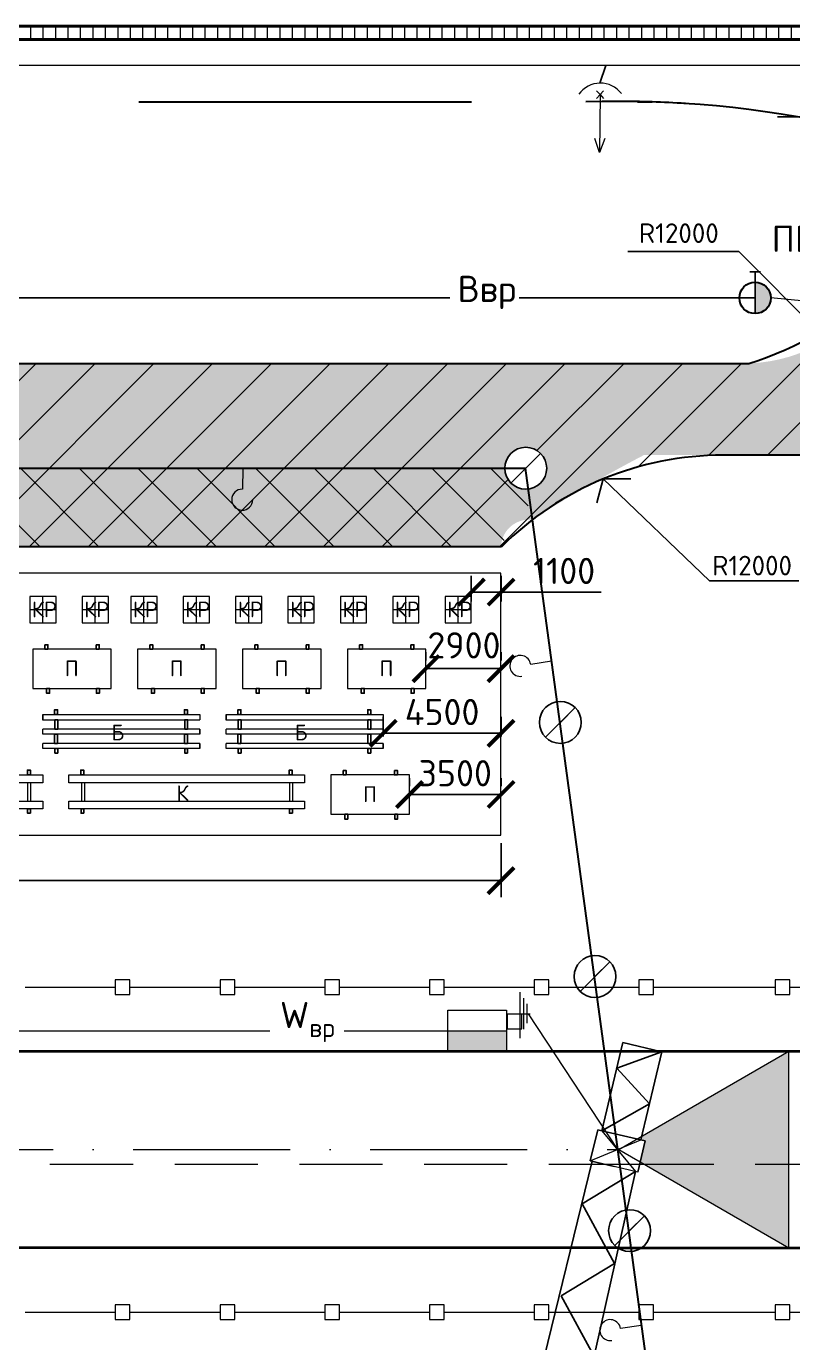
# Model space of a CAD drawing. Header units: millimetres. Extents: x -782 to 10910, y 3841 to 13237.
# Drawn here: x 1149.4 to 1208, y 8482.3 to 8582.8 of the extents above; entities that cross this region are included whole.
import ezdxf

# ---------------------------------------------------------------- set-up
doc = ezdxf.new("R2010")
doc.units = ezdxf.units.MM
doc.linetypes.add('ACAD_ISO10W100', pattern=[18, 12, -3, 0, -3])
doc.linetypes.add('штриховая2', pattern=[9.525, 6.35, -3.175])
doc.layers.add('1', color=7, linetype='Continuous')
doc.layers.add('тонкая', color=7, linetype='Continuous')
for name, color, linetype, lineweight in [('желтый', 2, 'Continuous', 30), ('красный', 1, 'Continuous', 30), ('Тонкая 0.3', 140, 'Continuous', 25), ('Фасад толст', 7, 'Continuous', 20)]:
    doc.layers.add(name, color=color, linetype=linetype, lineweight=lineweight)
doc.styles.add('2.5', font='isocpeur.ttf', dxfattribs={"height": 2})
doc.styles.add('Isocpeur', font='isocpeur.ttf')
doc.dimstyles.new('М500 стройгенп', dxfattribs={"dimtxt": 2, "dimasz": 2, "dimexe": 1.25, "dimexo": 0.625, "dimtad": 1, "dimlfac": 500, "dimtxsty": '2.5', "dimblk": 'ARCHTICK', "dimcen": 2.5, "dimadec": 0, "dimazin": 0, "dimtfac": 1, "dimtmove": 0, "dimatfit": 3, "dimfxl": 1, "dimarcsym": 0})
pattern_1 = [(50, (1583.6516, 3876.2176), (4.5546167, -0.398477), [0.47625, -5.23875]), (355, (1583.6516, 3876.2176), (-0.8810855, 4.776421), [0.381, -4.1910146]), (100.45144, (1584.031, 3876.1844), (3.673531, 4.377944), [0.40475, -4.452256]), (46.1842, (1583.6516, 3877.4876), (6.776976, -1.051058), [0.714375, -7.858125]), (96.63556, (1584.216, 3877.4), (5.935103, 6.185653), [0.607126, -6.67839]), (351.18415, (1583.6516, 3877.4876), (5.935103, 6.185653), [0.571499, -6.286493]), (21, (1584.2866, 3877.17), (3.7903598, -2.55663), [0.47625, -5.23875]), (326, (1584.2866, 3877.17), (1.5450507, 4.604699), [0.381, -4.191]), (71.45144, (1584.6024, 3876.957), (5.3354105, 2.0480692), [0.40475, -4.4522484]), (37.5, (1583.6516, 3876.2176), (0.0772151, 2.11387597), [0, -4.1402, 0, -4.2545, 0, -4.206875]), (7.5, (1583.6516, 3876.2176), (1.6704916, 2.5045144), [0, -2.4257, 0, -4.04495, 0, -1.603375]), (327.5, (1582.2355, 3876.2176), (3.3897649, -0.1432186), [0, -1.5875, 0, -4.953, 0, -6.57225]), (317.5, (1581.6005, 3876.2176), (3.7032295, 0.6356623), [0, -2.06375, 0, -3.2893, 0, -4.66725])]

# ---------------------------------------------------------------- blocks, each defined once
blk = doc.blocks.new('_ArchTick')
at = {"color": 0, "linetype": 'ByBlock', "const_width": 0.15}
blk.add_lwpolyline([(-0.5, -0.5), (0.5, 0.5)], dxfattribs=at)
blk = doc.blocks.new('*D730')
at = {"color": 0, "lineweight": -2, "transparency": 16777216}
for p, q in [((1178.72, 8524.75), (1178.72, 8525.38)), ((1185.71, 8524.75), (1185.71, 8525.38)), ((1178.72, 8524.13), (1185.71, 8524.13))]:
    blk.add_line(p, q, dxfattribs=at)
at = {"layer": 'Defpoints', "color": 0, "lineweight": -3, "transparency": 16777216}
for p in [(1178.72, 8524.13), (1185.71, 8524.13), (1185.71, 8524.13)]:
    blk.add_point(p, dxfattribs=at)
at = {"color": 0, "lineweight": -2, "transparency": 16777216, "xscale": 2, "yscale": 2, "zscale": 2, "rotation": 180}
blk.add_blockref('_ArchTick', (1178.72, 8524.13), dxfattribs=at)
at = {"color": 0, "lineweight": -2, "transparency": 16777216, "xscale": 2, "yscale": 2, "zscale": 2}
blk.add_blockref('_ArchTick', (1185.71, 8524.13), dxfattribs=at)
at = {"color": 0, "lineweight": 20, "transparency": 16777216, "insert": (1182.21, 8525.75), "char_height": 2, "attachment_point": 5, "style": '2.5'}
blk.add_mtext('3500', dxfattribs=at)
blk = doc.blocks.new('*D668')
at = {"color": 0, "lineweight": -2, "transparency": 16777216}
for p, q in [((1176.71, 8528.55), (1176.71, 8530.05)), ((1185.71, 8528.55), (1185.71, 8530.05)), ((1176.71, 8528.8), (1185.71, 8528.8))]:
    blk.add_line(p, q, dxfattribs=at)
at = {"layer": 'Defpoints', "color": 0, "lineweight": -3, "transparency": 16777216}
for p in [(1185.71, 8528.8), (1176.71, 8527.93), (1185.71, 8527.93)]:
    blk.add_point(p, dxfattribs=at)
at = {"color": 0, "lineweight": -2, "transparency": 16777216, "xscale": 2, "yscale": 2, "zscale": 2, "rotation": 180}
blk.add_blockref('_ArchTick', (1176.71, 8528.8), dxfattribs=at)
at = {"color": 0, "lineweight": -2, "transparency": 16777216, "xscale": 2, "yscale": 2, "zscale": 2}
blk.add_blockref('_ArchTick', (1185.71, 8528.8), dxfattribs=at)
at = {"color": 0, "lineweight": 20, "transparency": 16777216, "insert": (1181.21, 8530.42), "char_height": 2, "attachment_point": 5, "style": '2.5'}
blk.add_mtext('4500', dxfattribs=at)
blk = doc.blocks.new('*D731')
at = {"color": 0, "lineweight": -2, "transparency": 16777216}
for p, q in [((1179.97, 8534.35), (1179.97, 8534.98)), ((1185.71, 8534.35), (1185.71, 8534.98)), ((1179.97, 8533.73), (1185.71, 8533.73))]:
    blk.add_line(p, q, dxfattribs=at)
at = {"layer": 'Defpoints', "color": 0, "lineweight": -3, "transparency": 16777216}
for p in [(1179.97, 8533.73), (1185.71, 8533.73), (1185.71, 8533.73)]:
    blk.add_point(p, dxfattribs=at)
at = {"color": 0, "lineweight": -2, "transparency": 16777216, "xscale": 2, "yscale": 2, "zscale": 2, "rotation": 180}
blk.add_blockref('_ArchTick', (1179.97, 8533.73), dxfattribs=at)
at = {"color": 0, "lineweight": -2, "transparency": 16777216, "xscale": 2, "yscale": 2, "zscale": 2}
blk.add_blockref('_ArchTick', (1185.71, 8533.73), dxfattribs=at)
at = {"color": 0, "lineweight": 20, "transparency": 16777216, "insert": (1182.88, 8535.51), "char_height": 2, "attachment_point": 5, "style": '2.5'}
blk.add_mtext('2900', dxfattribs=at)
blk = doc.blocks.new('*D732')
at = {"color": 0, "lineweight": -2, "transparency": 16777216}
for p, q in [((1183.44, 8538.85), (1183.44, 8540.82)), ((1185.71, 8538.85), (1185.71, 8540.82)), ((1183.44, 8539.57), (1185.71, 8539.57)), ((1185.71, 8539.57), (1193.36, 8539.57))]:
    blk.add_line(p, q, dxfattribs=at)
at = {"layer": 'Defpoints', "color": 0, "lineweight": -3, "transparency": 16777216}
for p in [(1185.71, 8539.57), (1183.44, 8538.23), (1185.71, 8538.23)]:
    blk.add_point(p, dxfattribs=at)
at = {"color": 0, "lineweight": -2, "transparency": 16777216, "xscale": 2, "yscale": 2, "zscale": 2, "rotation": 180}
blk.add_blockref('_ArchTick', (1183.44, 8539.57), dxfattribs=at)
at = {"color": 0, "lineweight": -2, "transparency": 16777216, "xscale": 2, "yscale": 2, "zscale": 2}
blk.add_blockref('_ArchTick', (1185.71, 8539.57), dxfattribs=at)
at = {"color": 0, "lineweight": 20, "transparency": 16777216, "insert": (1190.53, 8541.19), "char_height": 2, "attachment_point": 5, "style": '2.5'}
blk.add_mtext('1100', dxfattribs=at)
blk = doc.blocks.new('*D734')
at = {"color": 0, "lineweight": -2, "transparency": 16777216}
for p, q in [((1003.71, 8520.4), (1003.71, 8516.3)), ((1185.71, 8520.4), (1185.71, 8516.3)), ((1003.71, 8517.55), (1185.71, 8517.55))]:
    blk.add_line(p, q, dxfattribs=at)
at = {"layer": 'Defpoints', "color": 0, "lineweight": -3, "transparency": 16777216}
for p in [(1003.71, 8521.03), (1185.71, 8521.03), (1185.71, 8517.55)]:
    blk.add_point(p, dxfattribs=at)
at = {"color": 0, "lineweight": -2, "transparency": 16777216, "xscale": 2, "yscale": 2, "zscale": 2, "rotation": 180}
blk.add_blockref('_ArchTick', (1003.71, 8517.55), dxfattribs=at)
at = {"color": 0, "lineweight": -2, "transparency": 16777216, "xscale": 2, "yscale": 2, "zscale": 2}
blk.add_blockref('_ArchTick', (1185.71, 8517.55), dxfattribs=at)
at = {"color": 0, "lineweight": 20, "transparency": 16777216, "insert": (1094.71, 8519.17), "char_height": 2, "attachment_point": 5, "style": '2.5'}
blk.add_mtext('91000', dxfattribs=at)

msp = doc.modelspace()

# ---------------------------------------------------------------- hatches: boundary and pattern name
at = {"lineweight": 20}
h = msp.add_hatch(dxfattribs=at)
h.set_pattern_fill('ANSI31', color=256, scale=0.3, angle=45)
h.set_pattern_definition([(90, (-1240.9895, 5250.0148), (-0.9525, 2e-16), [])])
h.paths.add_polyline_path([(1270.298085, 8582.753886), (1269.298085, 8582.753886), (938.705448, 8582.753886), (939.705448, 8581.753886), (1269.298085, 8581.753886)])
h.paths.add_polyline_path([(1269.298085, 8309.810933), (939.705448, 8309.810933), (938.705448, 8308.810933), (1270.298085, 8308.810933)])
at = {"lineweight": 25}
h = msp.add_hatch(dxfattribs=at)
h.set_pattern_fill('AR-CONC', color=256, scale=0.025)
h.set_pattern_definition(pattern_1)
edge = h.paths.add_edge_path()
edge.add_line((1230.6479, 8563.025044), (1214.6479, 8563.025044))
edge.add_arc((1204.255595, 8569.025044), 12, 322.94344259, 330, ccw=False)
edge.add_line((1213.832088, 8561.793807), (1215.426368, 8550.025044))
edge.add_line((1215.426368, 8550.025044), (1220.273759, 8550.025044))
edge.add_line((1220.273759, 8550.025044), (1267.298085, 8550.025044))
edge.add_line((1267.298085, 8550.025044), (1267.298085, 8557.025044))
edge.add_line((1267.298085, 8557.025044), (1264.293823, 8557.025044))
edge.add_line((1264.293823, 8557.025044), (1241.040205, 8557.025044))
edge.add_arc((1241.040205, 8569.025044), 12, 210, 270, ccw=False)
edge = h.paths.add_edge_path()
edge.add_arc((1204.255595, 8569.025044), 12, 270, 322.94344259, ccw=False)
edge.add_line((1204.255595, 8557.025044), (974.907966, 8557.025044))
edge.add_line((974.907966, 8557.025044), (973.951005, 8550.025044))
edge.add_line((973.951005, 8550.025044), (992.796488, 8550.025044))
edge.add_arc((992.796488, 8538.024658), 12.000386, 43.87205531, 90, ccw=False)
edge.add_line((1001.447437, 8546.341529), (1001.597579, 8547.439792))
edge.add_arc((1001.814297, 8549.025044), 1.599997, 180, 262.21542913, ccw=False)
edge.add_arc((1001.814297, 8549.025044), 1.599997, 0, 180, ccw=False)
edge.add_line((1003.414294, 8549.025044), (1185.996602, 8549.025044))
edge.add_arc((1187.596599, 8549.025044), 1.599997, 0, 180, ccw=False)
edge.add_arc((1187.596599, 8549.025044), 1.599997, -83.51900907, 0, ccw=False)
edge.add_line((1187.777197, 8547.435272), (1188.095165, 8545.08807))
edge.add_arc((1197.862076, 8539.619132), 11.19383, 68.24656364, 150.75355209, ccw=False)
edge.add_line((1202.010657, 8550.015819), (1215.426368, 8550.025044))
edge.add_line((1215.426368, 8550.025044), (1213.832088, 8561.793807))
edge = h.paths.add_edge_path(flags=16)
edge.add_arc((980.114892, 8551.152602), 0.16, 0, 360)
h.paths.add_polyline_path([(1115.580242, 8548.427444), (1115.580242, 8555.027444), (1110.780242, 8555.027444), (1110.780242, 8548.427444)], flags=17)
h = msp.add_hatch(color=256, dxfattribs=at)
h.dxf.hatch_style = 1
h.paths.add_polyline_path([(1206.318914, 8562.025044, 0.4142135624), (1205.118916, 8563.225042), (1205.118916, 8560.825046, 0.4142135624)])
h = msp.add_hatch(dxfattribs=at)
h.set_pattern_fill('ANSI31', color=256)
h.set_pattern_definition([(45, (1583.6516, 3876.2176), (-2.245064, 2.245064), [])])
h.paths.add_polyline_path([(1215.459891, 8340.025044), (1209.923205, 8340.025044), (1209.923205, 8333.025044), (1214.50293, 8333.025044)])
h.paths.add_polyline_path([(1187.812795, 8342.610368), (1188.126246, 8344.908848, -0.0335310045), (1185.705448, 8347.025044), (1003.705448, 8347.025044, -0.033546474), (1001.28347, 8344.907949), (1001.597579, 8342.610296, -0.4545915319), (1003.414294, 8341.025044), (1185.996602, 8341.025044, -0.4544922049)])
h.paths.add_polyline_path([(1213.902884, 8561.271204), (1212.823408, 8561.378503, -0.0973202351), (1204.652657, 8557.031615), (974.90797, 8557.025078), (973.812784, 8549.01398, -0.0717378836), (980.589392, 8550.024763), (986.734885, 8550.054481, -0.1642697528), (1001.28347, 8545.142139), (1001.597579, 8547.439792, -0.3749564439), (1000.214299, 8549.025044, -1), (1003.414294, 8549.025044), (1185.996602, 8549.025044, -1), (1189.196596, 8549.025044, -0.3814580014), (1187.777197, 8547.435272), (1188.095165, 8545.08807, -0.1647039981), (1202.676011, 8550.025044), (1215.426368, 8550.025044)])
h.paths.add_polyline_path([(979.954892, 8551.152602, -1), (980.274891, 8551.152602, -1)], flags=16)
h.paths.add_polyline_path([(1187.777197, 8547.435272, -0.4477457859), (1185.996602, 8549.025044), (1003.414294, 8549.025044, -0.4545915319), (1001.597579, 8547.439792), (1001.28347, 8545.142139, -0.033546474), (1003.705448, 8543.025044), (1185.735368, 8543.025474, -0.0326823464), (1188.095165, 8545.08807)])
h.paths.add_polyline_path([(1115.580242, 8548.427444), (1115.580242, 8555.027444), (1110.780242, 8555.027444), (1110.780242, 8548.427444)], flags=24)
h.paths.add_polyline_path([(1115.580242, 8541.078942), (1115.580242, 8547.678942), (1110.780242, 8547.678942), (1110.780242, 8541.078942)], flags=9)
h.paths.add_polyline_path([(1015.642602, 8541.350044), (1021.842602, 8541.350044), (1021.842602, 8546.150044), (1015.642602, 8546.150044)], flags=9)
at = {"lineweight": 20}
h = msp.add_hatch(dxfattribs=at)
h.set_pattern_fill('AR-CONC', color=256, scale=0.025)
h.paths.add_polyline_path([(1267.298085, 8340.025044), (1215.459891, 8340.025044), (1214.50293, 8333.025044), (1267.298085, 8333.025044)])
edge = h.paths.add_edge_path()
edge.add_line((1215.459891, 8340.025044), (1196.614408, 8340.025044))
edge.add_arc((1196.614408, 8352.02543), 12.000386, 223.86662461, 270, ccw=False)
edge.add_line((1187.962671, 8343.709379), (1187.812795, 8342.610368))
edge.add_arc((1187.596599, 8341.025044), 1.599997, 0, 82.23429528, ccw=False)
edge.add_arc((1187.596599, 8341.025044), 1.599997, -180, 0, ccw=False)
edge.add_line((1185.996602, 8341.025044), (1003.414294, 8341.025044))
edge.add_arc((1001.814297, 8341.025044), 1.599997, -180, 0, ccw=False)
edge.add_arc((1001.814297, 8341.025044), 1.599997, 97.78457087, 180, ccw=False)
edge.add_line((1001.597579, 8342.610296), (1001.447437, 8343.708559))
edge.add_arc((992.796488, 8352.02543), 12.000386, 270, 316.12794469, ccw=False)
edge.add_line((992.796488, 8340.025044), (973.951005, 8340.025044))
edge.add_line((973.951005, 8340.025044), (974.907966, 8333.025044))
edge.add_line((974.907966, 8333.025044), (1214.50293, 8333.025044))
edge.add_line((1214.50293, 8333.025044), (1215.459891, 8340.025044))
edge = h.paths.add_edge_path()
edge.add_arc((1196.614408, 8352.02543), 12.000386, 204.62550124, 223.86662461, ccw=False)
edge.add_line((1185.705448, 8347.025044), (1092.957698, 8347.025044))
edge.add_arc((1091.823806, 8347.417833), 1.199998, 199.10645728, 340.89354272, ccw=False)
edge.add_line((1090.689913, 8347.025044), (1003.705448, 8347.025044))
edge.add_arc((992.796488, 8352.02543), 12.000386, 316.12794469, 335.37449876, ccw=False)
edge.add_line((1001.447437, 8343.708559), (1001.597579, 8342.610296))
edge.add_arc((1001.814297, 8341.025044), 1.599997, 0, 97.78457087, ccw=False)
edge.add_line((1003.414294, 8341.025044), (1185.996602, 8341.025044))
edge.add_arc((1187.596599, 8341.025044), 1.599997, 82.23429528, 180, ccw=False)
edge.add_line((1187.812795, 8342.610368), (1187.962671, 8343.709379))
edge = h.paths.add_edge_path()
edge.add_line((1214.478098, 8557.025044), (974.907966, 8557.025044))
edge.add_line((974.907966, 8557.025044), (973.951005, 8550.025044))
edge.add_line((973.951005, 8550.025044), (992.796488, 8550.025044))
edge.add_arc((992.796488, 8538.024658), 12.000386, 43.87205531, 90, ccw=False)
edge.add_line((1001.447437, 8546.341529), (1001.597579, 8547.439792))
edge.add_arc((1001.814297, 8549.025044), 1.599997, 180, 262.21542913, ccw=False)
edge.add_arc((1001.814297, 8549.025044), 1.599997, 0, 180, ccw=False)
edge.add_line((1003.414294, 8549.025044), (1185.996602, 8549.025044))
edge.add_arc((1187.596599, 8549.025044), 1.599997, 0, 180, ccw=False)
edge.add_arc((1187.596599, 8549.025044), 1.599997, -83.51900907, 0, ccw=False)
edge.add_line((1187.777197, 8547.435272), (1188.095165, 8545.08807))
edge.add_arc((1247.536926, 8452.334262), 110.1662, 117.53133097, 122.65399107, ccw=False)
edge.add_line((1196.614408, 8550.025044), (1215.426368, 8550.025044))
edge.add_line((1215.426368, 8550.025044), (1214.478098, 8557.025044))
edge = h.paths.add_edge_path()
edge.add_line((974.907966, 8557.025044), (965.65707, 8557.025044))
edge.add_line((965.65707, 8557.025044), (965.661184, 8549.632475))
edge.add_arc((968.705448, 8538.025044), 12, 90, 104.69589657, ccw=False)
edge.add_line((968.705448, 8550.025044), (973.951005, 8550.025044))
edge.add_line((973.951005, 8550.025044), (974.907966, 8557.025044))
edge = h.paths.add_edge_path()
edge.add_line((1188.095165, 8545.08807), (1187.777197, 8547.435272))
edge.add_arc((1187.596599, 8549.025044), 1.599997, 180, 276.48099093, ccw=False)
edge.add_line((1185.996602, 8549.025044), (1003.414294, 8549.025044))
edge.add_arc((1001.814297, 8549.025044), 1.599997, -97.78457087, 0, ccw=False)
edge.add_line((1001.597579, 8547.439792), (1001.447437, 8546.341529))
edge.add_arc((992.796488, 8538.024658), 12.000386, 24.62550124, 43.87205531, ccw=False)
edge.add_line((1003.705448, 8543.025044), (1088.315317, 8543.025044))
edge.add_arc((1088.901294, 8541.977845), 1.199998, 60.7700888, 119.2299112, ccw=False)
edge.add_line((1089.487272, 8543.025044), (1185.705448, 8543.025044))
edge.add_arc((1187.845715, 8542.961438), 2.141212, 83.30987815, 178.29773268, ccw=False)
h.paths.add_polyline_path([(1089.653988, 8542.309809), (1092.893983, 8542.309809), (1092.893983, 8543.025044), (1089.653988, 8543.025044)])
h.paths.add_polyline_path([(1215.426368, 8550.025044), (1267.298085, 8550.025044), (1267.298085, 8557.025044), (1214.478098, 8557.025044)])
edge = h.paths.add_edge_path()
edge.add_arc((973.705448, 8533.025044), 24, 109.59180627, 180)
edge.add_line((949.705448, 8533.025044), (949.705448, 8357.025044))
edge.add_arc((973.705448, 8357.025044), 24, 180, 270)
edge.add_line((973.705448, 8333.025044), (974.907966, 8333.025044))
edge.add_line((974.907966, 8333.025044), (973.951005, 8340.025044))
edge.add_line((973.951005, 8340.025044), (968.705448, 8340.025044))
edge.add_arc((945.734885, 8329.054481), 25.455844, 25.52877937, 64.47122063)
edge.add_line((956.705448, 8352.025044), (956.705448, 8538.025044))
edge.add_arc((968.705448, 8538.025044), 12, 104.69589657, 180, ccw=False)
edge.add_line((965.661184, 8549.632475), (965.657844, 8555.635574))
at = {"lineweight": 25}
h = msp.add_hatch(dxfattribs=at)
h.set_pattern_fill('AR-CONC', color=256, scale=0.025)
h.set_pattern_definition(pattern_1)
h.paths.add_polyline_path([(1000.214299, 8341.025044, -0.3749564439), (1001.597579, 8342.610296), (1001.447437, 8343.708559, -0.2040337377), (992.796488, 8340.025044), (980.705448, 8340.025044, -0.0729531305), (973.812784, 8341.036108), (974.907966, 8333.025044), (1208.423205, 8333.025044), (1208.423205, 8340.025044), (1196.614408, 8340.025044, -0.077886135), (1192.94311, 8340.600421), (1189.191574, 8340.89837, -0.9611377805), (1185.996602, 8341.025044), (1003.414294, 8341.025044, -1)])
h.paths.add_polyline_path([(950.136838, 8425.091193), (956.736838, 8425.091193), (956.736838, 8429.891193), (950.136838, 8429.891193)], flags=24)
h.paths.add_polyline_path([(951.630448, 8355.923754), (958.230448, 8355.923754), (958.230448, 8360.723754), (951.630448, 8360.723754)], flags=24)
h.paths.add_polyline_path([(949.518486, 8477.061573), (953.20848, 8477.061573), (953.20848, 8481.381565), (949.518486, 8481.381565)], flags=9)
h.paths.add_polyline_path([(1115.580242, 8334.122644), (1115.580242, 8340.722644), (1110.780242, 8340.722644), (1110.780242, 8334.122644)], flags=24)
edge = h.paths.add_edge_path()
edge.add_arc((973.705448, 8533.025044), 24, 109.59160183, 180)
edge.add_line((949.705448, 8533.025044), (949.705448, 8357.025044))
edge.add_arc((973.705448, 8357.025044), 24, 180, 270)
edge.add_line((973.705448, 8333.025044), (974.907966, 8333.025044))
edge.add_line((974.907966, 8333.025044), (973.951005, 8340.025044))
edge.add_line((973.951005, 8340.025044), (973.812784, 8341.036108))
edge.add_arc((980.705448, 8364.025044), 24, 180, 253.30994122, ccw=False)
edge.add_line((956.705448, 8364.025044), (956.705448, 8538.025044))
edge.add_arc((968.705448, 8538.025044), 12, 104.69537151, 180, ccw=False)
edge.add_line((965.66129, 8549.632503), (965.657924, 8555.635603))
at = {"lineweight": 20}
h = msp.add_hatch(dxfattribs=at)
h.set_pattern_fill('ANSI31', color=256, angle=90)
h.set_pattern_definition([(135, (-1240.9895, 5250.015), (-2.245064, -2.245064), [])])
h.paths.add_polyline_path([(1003.705448, 8347.025044, -0.0841769125), (1001.447437, 8343.708559), (1001.597579, 8342.610296, -0.4545915319), (1003.414294, 8341.025044), (1185.996602, 8341.025044, -0.4544922049), (1187.812795, 8342.610368), (1187.962671, 8343.709379, -0.0841530487), (1185.705448, 8347.025044), (1092.957698, 8347.025044, -0.7118923099), (1090.689913, 8347.025044)])
h.paths.add_polyline_path([(1003.414294, 8549.025044, -0.4545915319), (1001.597579, 8547.439792), (1001.447437, 8546.341529, -0.0841769125), (1003.705448, 8543.025044), (1088.315317, 8543.025044, -0.2607592433), (1089.487272, 8543.025044), (1185.705448, 8543.025044, -0.0831645539), (1187.930084, 8546.306674), (1187.777197, 8547.435272, -0.4477457859), (1185.996602, 8549.025044)])
h.paths.add_polyline_path([(1089.656371, 8542.370197), (1095.056371, 8542.370197), (1095.056371, 8547.170197), (1089.656371, 8547.170197)], flags=9)
h.paths.add_polyline_path([(1223.361022, 8541.724112), (1228.361022, 8541.724112), (1228.361022, 8546.524112), (1223.361022, 8546.524112)], flags=9)
h = msp.add_hatch(color=256, dxfattribs=at)
h.dxf.hatch_style = 1
h.paths.add_polyline_path([(1207.70545, 8394.125044), (1196.612115, 8394.125044), (1194.705448, 8393.025044), (1207.70545, 8385.525044)])
h.paths.add_polyline_path([(1207.70545, 8400.525044), (1196.612115, 8394.125044), (1207.70545, 8394.125044)])
h.paths.add_polyline_path([(992.783527, 8392.778173), (992.488136, 8392.937586), (993.050572, 8393.97978), (992.798781, 8394.125044), (981.705446, 8394.125044), (981.705446, 8385.525044), (992.108073, 8391.526559)])
h.paths.add_polyline_path([(981.705446, 8400.525044), (981.705446, 8394.125044), (992.798781, 8394.125044)])
h.paths.add_polyline_path([(992.798781, 8495.925044), (981.705446, 8495.925044), (981.705446, 8489.525044)])
h.paths.add_polyline_path([(981.705446, 8504.525044), (981.705446, 8495.925044), (992.798781, 8495.925044), (994.705448, 8497.025044)])
h.paths.add_polyline_path([(1207.70545, 8495.925044), (1196.612115, 8495.925044), (1207.70545, 8489.525044)])
h.paths.add_polyline_path([(1207.70545, 8504.525044), (1196.464939, 8498.040135), (1196.398659, 8497.760933), (1196.725244, 8497.683405), (1196.344482, 8496.079448), (1196.612115, 8495.925044), (1207.70545, 8495.925044)])
at = {"layer": 'Фасад толст', "lineweight": 15}
msp.add_hatch(color=1, dxfattribs=at).paths.add_polyline_path([(1186.132104, 8506.094781), (1181.648608, 8506.094781), (1181.648608, 8504.525044), (1186.132104, 8504.525044)])

# ---------------------------------------------------------------- linework, layer by layer
at = {"lineweight": 50}
msp.add_line((938.705448, 8582.753886), (1269.298085, 8582.753886), dxfattribs=at)
at = {"color": 240, "lineweight": 20, "true_color": 0xed1f24}
for p, q in [((1267.298085, 8579.753839), (1104.175502, 8579.753839)), ((1187.779006, 8507.392011), (1194.606121, 8497.025044)), ((965.765638, 8506.094781), (1168.048256, 8506.094781)), ((1173.735911, 8506.094781), (1183.450237, 8506.094781)), ((1193.420256, 8498.467975), (1195.979298, 8495.354197)), ((1192.530444, 8496.172919), (1196.398659, 8497.760933))]:
    msp.add_line(p, q, dxfattribs=at)
at = {"color": 1, "lineweight": 25}
msp.add_line((1193.26249, 8578.419134), (1193.705432, 8579.753839), dxfattribs=at)
at = {"linetype": 'штриховая2', "lineweight": 30, "ltscale": 4}
msp.add_line((1005.642138, 8577.025044), (1197.249347, 8576.984587), dxfattribs=at)
at = {"lineweight": 25}
for p, q in [((1203.864342, 8565.567665), (1195.409554, 8565.567665)), ((1210.019607, 8559.4124), (1203.864342, 8565.567665)), ((1205.118916, 8564.025041), (1204.718917, 8564.025041)), ((1204.718917, 8564.025041), (1205.518915, 8564.025041)), ((1205.118916, 8563.225042), (1205.118916, 8564.025041)), ((1205.118916, 8563.225042), (1205.118916, 8560.825046)), ((1188.727968, 8550.156413), (1186.46523, 8547.893675)), ((1187.596599, 8549.025044), (1188.727968, 8550.156413)), ((1193.511141, 8548.206233), (1193.026566, 8546.397776)), ((1201.626931, 8540.426179), (1193.511141, 8548.206233)), ((1193.511141, 8548.206233), (1195.62678, 8548.206233)), ((1201.626931, 8540.426179), (1208.45881, 8540.426179)), ((1191.372941, 8530.76131), (1189.110203, 8528.498572)), ((1190.241572, 8529.629941), (1191.372941, 8530.76131)), ((1194.017913, 8511.366207), (1191.755175, 8509.103469)), ((1192.886544, 8510.234838), (1194.017913, 8511.366207)), ((1196.662886, 8491.971104), (1194.400148, 8489.708366)), ((1195.531517, 8490.839735), (1196.662886, 8491.971104))]:
    msp.add_line(p, q, dxfattribs=at)
at = {"color": 5, "lineweight": 25}
for p, q in [((1068.817576, 8562.025044), (1181.788328, 8562.025044)), ((1187.096124, 8562.025044), (1205.118916, 8562.025044))]:
    msp.add_line(p, q, dxfattribs=at)
at = {"color": 5, "lineweight": 20}
msp.add_line((1216.157141, 8561.047133), (1206.318914, 8562.025044), dxfattribs=at)
at = {"lineweight": 30}
for p, q in [((973.705448, 8557.025044), (1204.652657, 8557.031615)), ((1220.273759, 8550.025044), (1202.676011, 8550.025044)), ((1001.814297, 8549.025044), (1187.596599, 8549.025044)), ((1187.561835, 8549.025044), (1201.588425, 8445.482589)), ((1185.735368, 8543.025474), (1003.705448, 8543.025044))]:
    msp.add_line(p, q, dxfattribs=at)
at = {"lineweight": 13}
for p, q in [((1165.974322, 8549.025044), (1165.951286, 8547.425213)), ((1149.717488, 8539.225041), (1149.717488, 8537.225044)), ((1151.717485, 8539.225041), (1149.717488, 8539.225041)), ((1150.717487, 8537.225044), (1150.717487, 8539.225041)), ((1151.717485, 8537.225044), (1151.717485, 8539.225041)), ((1153.717485, 8539.225041), (1153.717485, 8537.225044)), ((1155.717482, 8539.225041), (1153.717485, 8539.225041)), ((1154.717483, 8537.225044), (1154.717483, 8539.225041)), ((1155.717482, 8537.225044), (1155.717482, 8539.225041)), ((1157.435462, 8539.225041), (1157.435462, 8537.225044)), ((1159.435458, 8539.225041), (1157.435462, 8539.225041)), ((1158.43546, 8537.225044), (1158.43546, 8539.225041)), ((1159.435458, 8537.225044), (1159.435458, 8539.225041)), ((1161.435458, 8539.225041), (1161.435458, 8537.225044)), ((1163.435455, 8539.225041), (1161.435458, 8539.225041)), ((1162.435457, 8537.225044), (1162.435457, 8539.225041)), ((1163.435455, 8537.225044), (1163.435455, 8539.225041)), ((1165.435455, 8539.225041), (1165.435455, 8537.225044)), ((1167.435452, 8539.225041), (1165.435455, 8539.225041)), ((1166.435453, 8537.225044), (1166.435453, 8539.225041)), ((1167.435452, 8537.225044), (1167.435452, 8539.225041)), ((1169.435452, 8539.225041), (1169.435452, 8537.225044)), ((1171.435448, 8539.225041), (1169.435452, 8539.225041)), ((1170.43545, 8537.225044), (1170.43545, 8539.225041)), ((1171.435448, 8537.225044), (1171.435448, 8539.225041)), ((1173.435448, 8539.225041), (1173.435448, 8537.225044)), ((1175.435445, 8539.225041), (1173.435448, 8539.225041)), ((1174.435447, 8537.225044), (1174.435447, 8539.225041)), ((1175.435445, 8537.225044), (1175.435445, 8539.225041)), ((1177.435445, 8539.225041), (1177.435445, 8537.225044)), ((1179.435442, 8539.225041), (1177.435445, 8539.225041)), ((1178.435443, 8537.225044), (1178.435443, 8539.225041)), ((1179.435442, 8537.225044), (1179.435442, 8539.225041)), ((1181.435442, 8539.225041), (1181.435442, 8537.225044)), ((1183.435438, 8539.225041), (1181.435442, 8539.225041)), ((1182.43544, 8537.225044), (1182.43544, 8539.225041)), ((1183.435438, 8537.225044), (1183.435438, 8539.225041)), ((1151.717485, 8538.225042), (1149.717488, 8538.225042)), ((1155.717482, 8538.225042), (1153.717485, 8538.225042)), ((1159.435458, 8538.225042), (1157.435462, 8538.225042)), ((1163.435455, 8538.225042), (1161.435458, 8538.225042)), ((1167.435452, 8538.225042), (1165.435455, 8538.225042)), ((1171.435448, 8538.225042), (1169.435452, 8538.225042)), ((1175.435445, 8538.225042), (1173.435448, 8538.225042)), ((1179.435442, 8538.225042), (1177.435445, 8538.225042)), ((1183.435438, 8538.225042), (1181.435442, 8538.225042)), ((1149.717488, 8537.225044), (1151.717485, 8537.225044)), ((1153.717485, 8537.225044), (1155.717482, 8537.225044)), ((1157.435462, 8537.225044), (1159.435458, 8537.225044)), ((1161.435458, 8537.225044), (1163.435455, 8537.225044)), ((1165.435455, 8537.225044), (1167.435452, 8537.225044)), ((1169.435452, 8537.225044), (1171.435448, 8537.225044)), ((1173.435448, 8537.225044), (1175.435445, 8537.225044)), ((1177.435445, 8537.225044), (1179.435442, 8537.225044)), ((1181.435442, 8537.225044), (1183.435438, 8537.225044)), ((1189.557705, 8534.291788), (1187.97496, 8534.057461)), ((1157.36514, 8509.972987), (1156.245142, 8509.972987)), ((1156.245142, 8509.972987), (1156.245142, 8508.852989)), ((1157.36514, 8508.852989), (1157.36514, 8509.972987)), ((1165.365127, 8509.972987), (1164.245129, 8509.972987)), ((1164.245129, 8509.972987), (1164.245129, 8508.852989)), ((1165.365127, 8508.852989), (1165.365127, 8509.972987)), ((1173.365114, 8509.972987), (1172.245115, 8509.972987)), ((1172.245115, 8509.972987), (1172.245115, 8508.852989)), ((1173.365114, 8508.852989), (1173.365114, 8509.972987)), ((1181.3651, 8509.972987), (1180.245102, 8509.972987)), ((1180.245102, 8509.972987), (1180.245102, 8508.852989)), ((1181.3651, 8508.852989), (1181.3651, 8509.972987)), ((1189.365087, 8509.972987), (1188.245089, 8509.972987)), ((1189.365087, 8509.972987), (1188.245089, 8509.972987)), ((1188.245089, 8509.972987), (1188.245089, 8508.852989)), ((1189.365087, 8508.852989), (1189.365087, 8509.972987)), ((1189.365087, 8508.852989), (1189.365087, 8509.972987)), ((1197.365074, 8509.972987), (1196.245075, 8509.972987)), ((1197.365074, 8509.972987), (1196.245075, 8509.972987)), ((1196.245075, 8509.972987), (1196.245075, 8508.852989)), ((1197.365074, 8508.852989), (1197.365074, 8509.972987)), ((1197.365074, 8508.852989), (1197.365074, 8509.972987)), ((1207.76538, 8509.972987), (1206.645382, 8509.972987)), ((1206.645382, 8509.972987), (1206.645382, 8508.852989)), ((1207.76538, 8508.852989), (1207.76538, 8509.972987)), ((1156.245142, 8508.852989), (1157.36514, 8508.852989)), ((1164.245129, 8508.852989), (1165.365127, 8508.852989)), ((1172.245115, 8508.852989), (1173.365114, 8508.852989)), ((1180.245102, 8508.852989), (1181.3651, 8508.852989)), ((1188.245089, 8508.852989), (1189.365087, 8508.852989)), ((1188.245089, 8508.852989), (1189.365087, 8508.852989)), ((1196.245075, 8508.852989), (1197.365074, 8508.852989)), ((1196.245075, 8508.852989), (1197.365074, 8508.852989)), ((1206.645382, 8508.852989), (1207.76538, 8508.852989)), ((1187.30726, 8507.361615), (1186.187262, 8507.361615)), ((1186.187262, 8507.361615), (1186.187262, 8506.241617)), ((1187.30726, 8506.241617), (1187.30726, 8507.361615)), ((1186.187262, 8506.241617), (1187.30726, 8506.241617)), ((1157.36514, 8485.185043), (1156.245142, 8485.185043)), ((1156.245142, 8485.185043), (1156.245142, 8484.065045)), ((1157.36514, 8484.065045), (1157.36514, 8485.185043)), ((1165.365127, 8485.185043), (1164.245129, 8485.185043)), ((1164.245129, 8485.185043), (1164.245129, 8484.065045)), ((1165.365127, 8484.065045), (1165.365127, 8485.185043)), ((1173.365114, 8485.185043), (1172.245115, 8485.185043)), ((1172.245115, 8485.185043), (1172.245115, 8484.065045)), ((1173.365114, 8484.065045), (1173.365114, 8485.185043)), ((1181.3651, 8485.185043), (1180.245102, 8485.185043)), ((1180.245102, 8485.185043), (1180.245102, 8484.065045)), ((1181.3651, 8484.065045), (1181.3651, 8485.185043)), ((1189.365087, 8485.185043), (1188.245089, 8485.185043)), ((1188.245089, 8485.185043), (1188.245089, 8484.065045)), ((1189.365087, 8484.065045), (1189.365087, 8485.185043)), ((1197.365074, 8485.185043), (1196.245075, 8485.185043)), ((1196.245075, 8485.185043), (1196.245075, 8484.065045)), ((1197.365074, 8484.065045), (1197.365074, 8485.185043)), ((1207.76538, 8485.185043), (1206.645382, 8485.185043)), ((1206.645382, 8485.185043), (1206.645382, 8484.065045)), ((1207.76538, 8484.065045), (1207.76538, 8485.185043)), ((1156.245142, 8484.065045), (1157.36514, 8484.065045)), ((1164.245129, 8484.065045), (1165.365127, 8484.065045)), ((1172.245115, 8484.065045), (1173.365114, 8484.065045)), ((1180.245102, 8484.065045), (1181.3651, 8484.065045)), ((1188.245089, 8484.065045), (1189.365087, 8484.065045)), ((1196.424964, 8483.598586), (1194.842218, 8483.36426)), ((1196.245075, 8484.065045), (1197.365074, 8484.065045)), ((1206.645382, 8484.065045), (1207.76538, 8484.065045))]:
    msp.add_line(p, q, dxfattribs=at)
at = {"lineweight": 20}
for p, q in [((1185.705448, 8541.025044), (1003.705448, 8541.025044)), ((1185.705448, 8541.025044), (1003.705448, 8541.025044)), ((1185.705448, 8521.025044), (1185.705448, 8541.025044)), ((1185.705448, 8521.025044), (1185.705448, 8541.025044)), ((1155.936499, 8535.225044), (1149.936499, 8535.225044)), ((1149.936499, 8535.225044), (1149.936499, 8532.225044)), ((1155.936499, 8532.225044), (1155.936499, 8535.225044)), ((1163.94866, 8535.225044), (1157.94866, 8535.225044)), ((1157.94866, 8535.225044), (1157.94866, 8532.225044)), ((1163.94866, 8532.225044), (1163.94866, 8535.225044)), ((1171.96082, 8535.225044), (1165.96082, 8535.225044)), ((1165.96082, 8535.225044), (1165.96082, 8532.225044)), ((1171.96082, 8532.225044), (1171.96082, 8535.225044)), ((1179.972981, 8535.225044), (1173.972981, 8535.225044)), ((1173.972981, 8535.225044), (1173.972981, 8532.225044)), ((1179.972981, 8532.225044), (1179.972981, 8535.225044)), ((1149.936499, 8532.225044), (1155.936499, 8532.225044)), ((1157.94866, 8532.225044), (1163.94866, 8532.225044)), ((1165.96082, 8532.225044), (1171.96082, 8532.225044)), ((1173.972981, 8532.225044), (1179.972981, 8532.225044)), ((1150.705448, 8530.225044), (1162.705448, 8530.225044)), ((1150.705448, 8529.810685), (1150.705448, 8530.225044)), ((1150.705448, 8530.225044), (1150.705448, 8529.825044)), ((1150.705448, 8529.825044), (1162.705448, 8529.825044)), ((1162.705448, 8530.225044), (1162.705448, 8529.825044)), ((1164.705448, 8530.225044), (1176.705448, 8530.225044)), ((1164.705448, 8529.810685), (1164.705448, 8530.225044)), ((1164.705448, 8530.225044), (1164.705448, 8529.825044)), ((1164.705448, 8529.825044), (1176.705448, 8529.825044)), ((1176.705448, 8530.225044), (1176.705448, 8529.825044)), ((1150.705448, 8528.725044), (1150.705448, 8529.125044)), ((1162.705448, 8529.125044), (1150.705448, 8529.125044)), ((1162.705448, 8528.725044), (1150.705448, 8528.725044)), ((1162.705448, 8529.125044), (1162.705448, 8528.725044)), ((1162.705448, 8528.725044), (1162.705448, 8529.125044)), ((1164.705448, 8528.725044), (1164.705448, 8529.125044)), ((1176.705448, 8529.125044), (1164.705448, 8529.125044)), ((1176.705448, 8528.725044), (1164.705448, 8528.725044)), ((1176.705448, 8529.125044), (1176.705448, 8528.725044)), ((1176.705448, 8528.725044), (1176.705448, 8529.125044)), ((1150.705448, 8527.625044), (1150.705448, 8528.025044)), ((1162.705448, 8528.025044), (1150.705448, 8528.025044)), ((1162.705448, 8527.625044), (1150.705448, 8527.625044)), ((1162.705448, 8528.025044), (1162.705448, 8527.625044)), ((1162.705448, 8527.625044), (1162.705448, 8528.025044)), ((1164.705448, 8527.625044), (1164.705448, 8528.025044)), ((1176.705448, 8528.025044), (1164.705448, 8528.025044)), ((1176.705448, 8527.625044), (1164.705448, 8527.625044)), ((1176.705448, 8528.025044), (1176.705448, 8527.625044)), ((1176.705448, 8527.625044), (1176.705448, 8528.025044)), ((1132.705448, 8525.625044), (1150.705448, 8525.625044)), ((1150.705448, 8525.625044), (1150.705448, 8525.025044)), ((1152.705448, 8525.625044), (1170.705448, 8525.625044)), ((1152.705448, 8525.025044), (1152.705448, 8525.625044)), ((1170.705448, 8525.625044), (1170.705448, 8525.025044)), ((1178.717608, 8525.625044), (1172.717608, 8525.625044)), ((1172.717608, 8525.625044), (1172.717608, 8522.625044)), ((1178.717608, 8522.625044), (1178.717608, 8525.625044)), ((1150.705448, 8525.025044), (1132.705448, 8525.025044)), ((1149.543749, 8525.025044), (1149.543749, 8523.625044)), ((1149.771587, 8525.025044), (1149.771587, 8523.625044)), ((1170.705448, 8525.025044), (1152.705448, 8525.025044)), ((1153.664288, 8525.025044), (1153.664288, 8523.625044)), ((1153.892125, 8525.025044), (1153.892125, 8523.625044)), ((1169.543749, 8525.025044), (1169.543749, 8523.625044)), ((1169.771587, 8525.025044), (1169.771587, 8523.625044)), ((1132.705448, 8523.625044), (1150.705448, 8523.625044)), ((1150.705448, 8523.625044), (1150.705448, 8523.025044)), ((1152.705448, 8523.625044), (1170.705448, 8523.625044)), ((1152.705448, 8523.025044), (1152.705448, 8523.625044)), ((1170.705448, 8523.625044), (1170.705448, 8523.025044)), ((1150.705448, 8523.025044), (1132.705448, 8523.025044)), ((1170.705448, 8523.025044), (1152.705448, 8523.025044)), ((1172.717608, 8522.625044), (1178.717608, 8522.625044)), ((1003.705448, 8521.025044), (1185.705448, 8521.025044)), ((1003.705448, 8521.025044), (1185.705448, 8521.025044)), ((1149.365154, 8509.412988), (1156.245142, 8509.412988)), ((1157.36514, 8509.412988), (1164.245129, 8509.412988)), ((1165.365127, 8509.412988), (1172.245115, 8509.412988)), ((1173.365114, 8509.412988), (1180.245102, 8509.412988)), ((1181.3651, 8509.412988), (1188.245089, 8509.412988)), ((1189.365087, 8509.412988), (1196.245075, 8509.412988)), ((1197.365074, 8509.412988), (1206.645382, 8509.412988)), ((1207.76538, 8509.412988), (1211.705448, 8509.412988)), ((1194.705448, 8497.025044), (1207.70545, 8504.525044)), ((1207.70545, 8503.725045), (1207.70545, 8504.525044)), ((1207.70545, 8489.525044), (1207.70545, 8504.525044)), ((1194.705448, 8497.025044), (1207.70545, 8489.525044)), ((1149.365154, 8484.625044), (1156.245142, 8484.625044)), ((1157.36514, 8484.625044), (1164.245129, 8484.625044)), ((1165.365127, 8484.625044), (1172.245115, 8484.625044)), ((1173.365114, 8484.625044), (1180.245102, 8484.625044)), ((1181.3651, 8484.625044), (1188.245089, 8484.625044)), ((1189.365087, 8484.625044), (1196.245075, 8484.625044)), ((1197.365074, 8484.625044), (1206.645382, 8484.625044)), ((1207.76538, 8484.625044), (1211.705448, 8484.625044))]:
    msp.add_line(p, q, dxfattribs=at)
at = {"lineweight": 40}
for p, q in [((994.705448, 8504.525044), (1194.705448, 8504.525044)), ((1194.705448, 8504.525044), (1211.705448, 8504.525044)), ((1194.705448, 8489.525044), (994.705448, 8489.525044)), ((1194.705448, 8489.525044), (1211.705448, 8489.525044))]:
    msp.add_line(p, q, dxfattribs=at)
at = {"linetype": 'ACAD_ISO10W100', "lineweight": 20}
msp.add_line((994.705448, 8497.025044), (1194.705448, 8497.025044), dxfattribs=at)
at = {"linetype": 'штриховая2', "lineweight": 20}
for p, q in [((979.805448, 8495.925044), (1195.605448, 8495.925044)), ((1195.605448, 8495.925044), (1209.605448, 8495.925044))]:
    msp.add_line(p, q, dxfattribs=at)
at = {"color": 0, "lineweight": 25, "ltscale": 100}
for p, q in [((1195.979298, 8495.354197), (1191.901157, 8492.881871)), ((1191.901157, 8492.881871), (1194.380861, 8488.342469)), ((1194.380861, 8488.342469), (1190.30272, 8485.870143)), ((1190.30272, 8485.870143), (1192.782424, 8481.33074))]:
    msp.add_line(p, q, dxfattribs=at)
at = {"lineweight": 50}
msp.add_lwpolyline([(1269.298085, 8333.025044), (1269.298085, 8309.810933), (939.705448, 8309.810933), (939.705448, 8581.753886), (1269.298085, 8581.753886), (1269.298085, 8557.025044)], dxfattribs=at)
at = {"linetype": 'Continuous'}
for points in [[(1150.87036, 8535.558054), (1151.098198, 8535.558054), (1151.098198, 8535.225044), (1150.87036, 8535.225044)], [(1154.788327, 8535.558054), (1155.016164, 8535.558054), (1155.016164, 8535.225044), (1154.788327, 8535.225044)], [(1158.882521, 8535.558054), (1159.110358, 8535.558054), (1159.110358, 8535.225044), (1158.882521, 8535.225044)], [(1162.800487, 8535.558054), (1163.028325, 8535.558054), (1163.028325, 8535.225044), (1162.800487, 8535.225044)], [(1166.894681, 8535.558054), (1167.122519, 8535.558054), (1167.122519, 8535.225044), (1166.894681, 8535.225044)], [(1170.812648, 8535.558054), (1171.040485, 8535.558054), (1171.040485, 8535.225044), (1170.812648, 8535.225044)], [(1174.906842, 8535.558054), (1175.134679, 8535.558054), (1175.134679, 8535.225044), (1174.906842, 8535.225044)], [(1178.824809, 8535.558054), (1179.052646, 8535.558054), (1179.052646, 8535.225044), (1178.824809, 8535.225044)], [(1150.991944, 8532.225044), (1151.219781, 8532.225044), (1151.219781, 8531.855563), (1150.991944, 8531.855563)], [(1154.804585, 8532.225044), (1155.032422, 8532.225044), (1155.032422, 8531.855563), (1154.804585, 8531.855563)], [(1159.004105, 8532.225044), (1159.231942, 8532.225044), (1159.231942, 8531.855563), (1159.004105, 8531.855563)], [(1162.816745, 8532.225044), (1163.044583, 8532.225044), (1163.044583, 8531.855563), (1162.816745, 8531.855563)], [(1167.016265, 8532.225044), (1167.244103, 8532.225044), (1167.244103, 8531.855563), (1167.016265, 8531.855563)], [(1170.828906, 8532.225044), (1171.056743, 8532.225044), (1171.056743, 8531.855563), (1170.828906, 8531.855563)], [(1175.028426, 8532.225044), (1175.256263, 8532.225044), (1175.256263, 8531.855563), (1175.028426, 8531.855563)], [(1178.841066, 8532.225044), (1179.068904, 8532.225044), (1179.068904, 8531.855563), (1178.841066, 8531.855563)], [(1151.837363, 8530.225044), (1151.609525, 8530.225044), (1151.609525, 8530.594525), (1151.837363, 8530.594525)], [(1161.755329, 8530.225044), (1161.527492, 8530.225044), (1161.527492, 8530.594525), (1161.755329, 8530.594525)], [(1165.837363, 8530.225044), (1165.609525, 8530.225044), (1165.609525, 8530.594525), (1165.837363, 8530.594525)], [(1175.755329, 8530.225044), (1175.527492, 8530.225044), (1175.527492, 8530.594525), (1175.755329, 8530.594525)], [(1151.85362, 8529.125044), (1151.625783, 8529.125044), (1151.625783, 8529.825044), (1151.85362, 8529.825044)], [(1161.771587, 8529.125044), (1161.543749, 8529.125044), (1161.543749, 8529.825044), (1161.771587, 8529.825044)], [(1165.85362, 8529.125044), (1165.625783, 8529.125044), (1165.625783, 8529.825044), (1165.85362, 8529.825044)], [(1175.771587, 8529.125044), (1175.543749, 8529.125044), (1175.543749, 8529.825044), (1175.771587, 8529.825044)], [(1151.837363, 8528.025044), (1151.609525, 8528.025044), (1151.609525, 8528.725044), (1151.837363, 8528.725044)], [(1161.755329, 8528.025044), (1161.527492, 8528.025044), (1161.527492, 8528.725044), (1161.755329, 8528.725044)], [(1165.837363, 8528.025044), (1165.609525, 8528.025044), (1165.609525, 8528.725044), (1165.837363, 8528.725044)], [(1175.755329, 8528.025044), (1175.527492, 8528.025044), (1175.527492, 8528.725044), (1175.755329, 8528.725044)], [(1151.85362, 8527.292034), (1151.625783, 8527.292034), (1151.625783, 8527.625044), (1151.85362, 8527.625044)], [(1161.771587, 8527.292034), (1161.543749, 8527.292034), (1161.543749, 8527.625044), (1161.771587, 8527.625044)], [(1165.85362, 8527.292034), (1165.625783, 8527.292034), (1165.625783, 8527.625044), (1165.85362, 8527.625044)], [(1175.771587, 8527.292034), (1175.543749, 8527.292034), (1175.543749, 8527.625044), (1175.771587, 8527.625044)], [(1149.755329, 8525.625044), (1149.527492, 8525.625044), (1149.527492, 8525.994525), (1149.755329, 8525.994525)], [(1153.837363, 8525.625044), (1153.609525, 8525.625044), (1153.609525, 8525.994525), (1153.837363, 8525.994525)], [(1169.755329, 8525.625044), (1169.527492, 8525.625044), (1169.527492, 8525.994525), (1169.755329, 8525.994525)], [(1173.651469, 8525.958054), (1173.879307, 8525.958054), (1173.879307, 8525.625044), (1173.651469, 8525.625044)], [(1177.569436, 8525.958054), (1177.797273, 8525.958054), (1177.797273, 8525.625044), (1177.569436, 8525.625044)], [(1149.771587, 8522.692034), (1149.543749, 8522.692034), (1149.543749, 8523.025044), (1149.771587, 8523.025044)], [(1153.85362, 8522.692034), (1153.625783, 8522.692034), (1153.625783, 8523.025044), (1153.85362, 8523.025044)], [(1169.771587, 8522.692034), (1169.543749, 8522.692034), (1169.543749, 8523.025044), (1169.771587, 8523.025044)], [(1173.773053, 8522.625044), (1174.000891, 8522.625044), (1174.000891, 8522.255563), (1173.773053, 8522.255563)], [(1177.585694, 8522.625044), (1177.813531, 8522.625044), (1177.813531, 8522.255563), (1177.585694, 8522.255563)]]:
    msp.add_lwpolyline(points, close=True, dxfattribs=at)
at = {"lineweight": 25}
for centre in [(1187.596599, 8549.025044), (1190.241572, 8529.629941), (1192.886544, 8510.234838), (1195.531517, 8490.839735)]:
    msp.add_circle(centre, 1.599997, dxfattribs=at)
at = {"linetype": 'штриховая2', "lineweight": 30, "ltscale": 4}
for start, end in [(77.49619623, 91.79804582), (86.35551781, 90)]:
    msp.add_arc((1194.705448, 8497.025044), 80, start, end, dxfattribs=at)
at = {"lineweight": 30}
for centre, start, end in [((1197.677338, 8579.995607), 286.89617377, 315), ((1202.676011, 8526.025044), 90, 134.89907344)]:
    msp.add_arc(centre, 24, start, end, dxfattribs=at)
at = {"lineweight": 13}
for centre, start, end in [((1165.939769, 8546.625297), 89.17507218, 359.17507218), ((1187.183588, 8533.940298), 8.42150572, 278.42150572), ((1194.050846, 8483.247097), 8.42150572, 278.42150572)]:
    msp.add_arc(centre, 0.799999, start, end, dxfattribs=at)
at = {"layer": 'желтый', "color": 5}
msp.add_circle((1205.118916, 8562.025044), 1.199998, dxfattribs=at)
at = {"layer": 'красный', "color": 1, "lineweight": 20}
for p, q in [((1193.274807, 8577.54214), (1193.011204, 8577.840289)), ((1193.274807, 8577.54214), (1193.543196, 8577.835987)), ((1193.274807, 8577.54214), (1193.006417, 8577.248293)), ((1193.274807, 8577.54214), (1193.23915, 8573.132291)), ((1193.274807, 8577.54214), (1193.53841, 8577.243991)), ((1193.23915, 8573.132291), (1192.873226, 8574.191247)), ((1193.650565, 8574.184961), (1193.23915, 8573.132291))]:
    msp.add_line(p, q, dxfattribs=at)
msp.add_arc((1193.302383, 8576.400461), 2.019068, 37.53861683, 144.72563763, dxfattribs=at)
at = {"layer": 'тонкая', "color": 0, "lineweight": 25, "ltscale": 5000}
for p, q in [((1195.016109, 8505.190478), (1193.420256, 8498.467975)), ((1194.558607, 8503.241419), (1197.994512, 8504.483437)), ((1197.994512, 8504.483437), (1195.016109, 8505.190478)), ((1197.994512, 8504.483437), (1196.398659, 8497.760933)), ((1197.055126, 8500.526289), (1194.558607, 8503.241419)), ((1193.420256, 8498.467975), (1197.055126, 8500.526289)), ((1192.530444, 8496.172919), (1193.093671, 8498.545502)), ((1193.420256, 8498.467975), (1193.093671, 8498.545502)), ((1196.725244, 8497.683405), (1193.420256, 8498.467975)), ((1196.162018, 8495.310821), (1196.725244, 8497.683405)), ((1192.67431, 8496.138767), (1180.386688, 8445.912387)), ((1195.979298, 8495.354197), (1184.64155, 8444.902327)), ((1192.530444, 8496.172919), (1194.346231, 8495.74187))]:
    msp.add_line(p, q, dxfattribs=at)
at = {"layer": 'тонкая', "color": 0, "lineweight": 20, "ltscale": 5000}
msp.add_line((1196.162018, 8495.310821), (1194.346231, 8495.74187), dxfattribs=at)
at = {"layer": 'Тонкая 0.3', "color": 7, "ltscale": 5}
msp.add_line((1206.833925, 8575.856832), (1209.768862, 8575.834338), dxfattribs=at)
at = {"layer": 'Фасад толст', "color": 1}
for p, q in [((1187.168453, 8505.529781), (1187.168453, 8509.032488)), ((1187.449338, 8506.205742), (1187.449338, 8508.571604)), ((1186.132104, 8507.392011), (1187.939751, 8507.392011)), ((1187.708461, 8506.666622), (1187.708461, 8508.15681))]:
    msp.add_line(p, q, dxfattribs=at)
at = {"layer": 'Фасад толст', "color": 1, "lineweight": 15}
msp.add_line((1181.648608, 8506.094781), (1186.132104, 8506.094781), dxfattribs=at)
msp.add_lwpolyline([(1181.648608, 8507.664517), (1186.132104, 8507.664517), (1186.132104, 8504.525044), (1181.648608, 8504.525044)], close=True, dxfattribs=at)

# ---------------------------------------------------------------- texts
at = {"lineweight": 40, "insert": (1208.744969, 8566.535144), "char_height": 2, "width": 15.99997333, "attachment_point": 5, "style": 'Isocpeur'}
msp.add_mtext('ПГ5', dxfattribs=at)
at = {"layer": '1', "width": 335.51997649, "style": 'Isocpeur'}
for s, insert, char_height, attachment_point in [('\\A1;R12000', (1202.341721, 8567.718379), 1.4999975, 3), ('\\A1;Ввр', (1182.394482, 8563.716822), 2, 1), ('\\A1;R12000', (1207.936878, 8542.347234), 1.4999975, 3), ('КР', (1149.875722, 8537.647362), 1.199998, 7), ('КР', (1153.875719, 8537.647362), 1.199998, 7), ('КР', (1157.593695, 8537.647362), 1.199998, 7), ('КР', (1161.593692, 8537.647362), 1.199998, 7), ('КР', (1165.593689, 8537.647362), 1.199998, 7), ('КР', (1169.593685, 8537.647362), 1.199998, 7), ('КР', (1173.593682, 8537.647362), 1.199998, 7), ('КР', (1177.593679, 8537.647362), 1.199998, 7), ('КР', (1181.593675, 8537.647362), 1.199998, 7), ('П', (1152.385828, 8533.148114), 1.199998, 7), ('П', (1160.397989, 8533.148114), 1.199998, 7), ('П', (1168.410149, 8533.148114), 1.199998, 7), ('П', (1176.42231, 8533.148114), 1.199998, 7), ('Б', (1155.948007, 8528.260659), 1.199998, 7), ('Б', (1169.948007, 8528.260659), 1.199998, 7), ('К', (1160.919082, 8523.625044), 1.199998, 7), ('П', (1175.166937, 8523.548114), 1.199998, 7), ('\\A1;W{\\H0.7x;\\S^ вр;}', (1168.827037, 8508.297877), 2, 1)]:
    msp.add_mtext(s, dxfattribs=dict(at, insert=insert, char_height=char_height, attachment_point=attachment_point))

# ---------------------------------------------------------------- dimensions: what is measured, and where the dimension line sits
at = {"lineweight": 20}
for base, p1, p2, text, picture, middle in [((1185.705448, 8539.566939), (1183.435438, 8538.225042), (1185.705448, 8538.225042), '1100', '*D732', (1190.530448, 8541.191939)), ((1185.705448, 8524.125044), (1178.717608, 8524.125044), (1185.705448, 8524.125044), '3500', '*D730', (1182.211528, 8525.750044))]:
    dim = msp.add_linear_dim(base=base, p1=p1, p2=p2, text=text, dimstyle='М500 стройгенп', dxfattribs=at)
    dim.commit()
    dim.dimension.update_dxf_attribs({"geometry": picture, "text_midpoint": middle})
dim = msp.add_linear_dim(base=(1185.705448, 8533.725044), p1=(1179.972981, 8533.725044), p2=(1185.705448, 8533.725044), text='2900', dimstyle='М500 стройгенп', override={"dimtmove": 2}, dxfattribs=at)
dim.commit()
dim.dimension.update_dxf_attribs({"geometry": '*D731', "text_midpoint": (1182.875024, 8535.509986), "dimtype": 160})
for base, p1, p2, picture, middle in [((1185.705448, 8528.798254), (1176.705448, 8527.925044), (1185.705448, 8527.925044), '*D668', (1181.205448, 8530.423254)), ((1185.705448, 8517.545991), (1003.705448, 8521.025044), (1185.705448, 8521.025044), '*D734', (1094.705448, 8519.170991))]:
    dim = msp.add_linear_dim(base=base, p1=p1, p2=p2, dimstyle='М500 стройгенп', dxfattribs=at)
    dim.commit()
    dim.dimension.update_dxf_attribs({"geometry": picture, "text_midpoint": middle})

doc.saveas('drawing.dxf')
